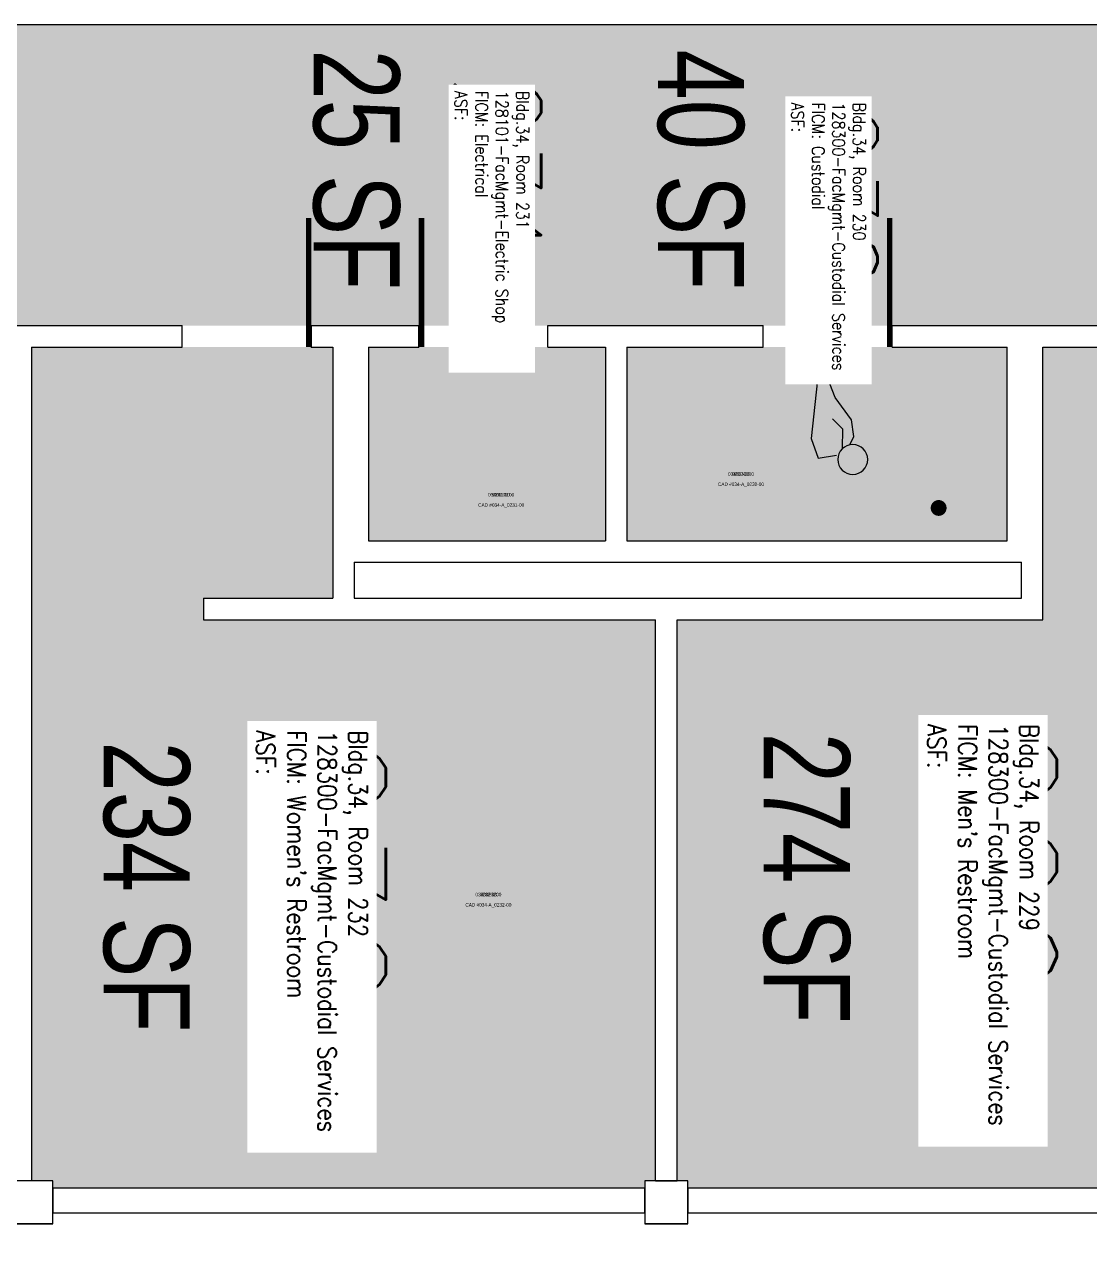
# Model space of a CAD drawing. Header units: inches. Extents: x -334 to 3612, y -24 to 2633.
# Drawn here: x 1332 to 1629, y 1563.9 to 1902 of the extents above; entities that cross this region are included whole.
import ezdxf
from ezdxf.enums import TextEntityAlignment as Align

# ---------------------------------------------------------------- set-up
doc = ezdxf.new("R2010")
doc.units = ezdxf.units.IN
doc.header["$LTSCALE"] = 10
doc.header["$MEASUREMENT"] = 0
doc.layers.get('0').update_dxf_attribs({"linetype": 'CONTINUOUS'})
for name, color, linetype in [('A-DOOR', 2, 'CONTINUOUS'), ('A-IDEN-CNUM', 7, 'CONTINUOUS'), ('A-IDEN-ICON', 4, 'CONTINUOUS'), ('A-IDEN-RNUM', 7, 'CONTINUOUS'), ('A-IDEN-SNUM', 4, 'CONTINUOUS'), ('A-IDEN-VNUM', 4, 'CONTINUOUS'), ('A-WALL', 5, 'CONTINUOUS'), ('AREA-TEXT', 3, 'CONTINUOUS'), ('Rooms-Category-Color', 7, 'CONTINUOUS'), ('Rooms-College-Color', 7, 'CONTINUOUS'), ('Rooms-Department-Color', 7, 'CONTINUOUS'), ('Rooms-Division-Color', 7, 'CONTINUOUS'), ('Rooms-Information', 7, 'CONTINUOUS')]:
    doc.layers.add(name, color=color, linetype=linetype)
doc.styles.add('AREA', font='arial.ttf', dxfattribs={"width": 0.75, "height": 24})
doc.styles.add('ROOMSNUMBER', font='txt', dxfattribs={"height": 0.03})
doc.styles.add('ROOMVNUMBER', font='simplex.shx', dxfattribs={"width": 0.85})

# ---------------------------------------------------------------- blocks, each defined once
blk = doc.blocks.new('CPCUST')
at = {"color": 0, "linetype": 'ByBlock'}
for p, q in [((0.0296781998588358, -0.03407984564873644), (0.03758796190732028, -0.03023640276653876)), ((0.03758796190732028, -0.03023640276653876), (0.05333712680811686, -0.03237435190612691)), ((0.05333712680811686, -0.03237435190612691), (0.07452052004998677, -0.04788691310499892)), ((0.02622214892755892, -0.04084634061456337), (0.0445807061709047, -0.04056143188978271)), ((0.0445807061709047, -0.04056143188978271), (0.05433683077671958, -0.05052010497931518)), ((0.01710768682039543, -0.06389526559284252), (0.02000603612435725, -0.04661972163469329)), ((0.07452052004998677, -0.04788691310499892), (0.1117389269890054, -0.06251715192284006)), ((0.03576614561558245, -0.07045290280554815), (0.01710768682039543, -0.06389526559284252)), ((0.1117389269890054, -0.06251715192284006), (0.03576614561558245, -0.07045290280554815))]:
    blk.add_line(p, q, dxfattribs=at)
at = {"color": 0, "linetype": 'ByBlock', "const_width": 0.0075}
blk.add_lwpolyline([(-0.03324759526418575, 0.04812499999999999, 1), (-0.02675240473581653, 0.05187500000000002, 1)], format="xyb", close=True, dxfattribs=at)
at = {"color": 0, "linetype": 'ByBlock', "const_width": 0.015}
blk.add_lwpolyline([(-0.02999999999997272, 0.05), (0.009999999999990905, -0.01928203230275514)], dxfattribs=at)
at = {"color": 0, "linetype": 'ByBlock'}
blk.add_circle((0.01581866083250816, -0.03126680850405537), 0.01414213562373094, dxfattribs=at)
blk = doc.blocks.new('CPWOMEN')
at = {"color": 0, "linetype": 'ByBlock', "const_width": 0.015}
blk.add_lwpolyline([(-0.03750000000002274, 0, 1), (0.04750000000001364, 0, 1)], format="xyb", close=True, dxfattribs=at)
for points in [[(0.004999999999995453, -0.03999999999999915), (0.004999999999995453, -0.1000000000000014)], [(-0.02499999999997726, -0.07000000000000028), (0.03500000000002501, -0.07000000000000028)]]:
    blk.add_lwpolyline(points, dxfattribs=at)
blk = doc.blocks.new('CPELECT')
at = {"color": 0, "linetype": 'ByBlock'}
blk.add_lwpolyline([(0.06232050807568612, 0.06294228634059933, 0, 0.03, 0), (0.01049038105679756, -0.01683012701892236, 0.03000000000000025, 0.03000000000000025, 0), (-0.01049038105679756, 0.006830127018921953, 0.03, 0, 0), (-0.06232050807568612, -0.07294228634059961, 0.03, 0, 0)], format="xyseb", dxfattribs=at)

msp = doc.modelspace()

# ---------------------------------------------------------------- hatches: boundary and pattern name
at = {"layer": 'Rooms-Category-Color', "true_color": 0xadadad}
h = msp.add_hatch(color=253, dxfattribs=at)
edge = h.paths.add_edge_path()
edge.add_line((2158.000000096858, 1898.000000003725), (2155.000000096858, 1898.000000003725))
edge.add_line((2155.000000096858, 1898.000000003725), (2155.000000085682, 1918.000000007451))
edge.add_line((2155.000000085682, 1918.000000007451), (2155.000000085682, 1954.000000007451))
edge.add_line((2155.000000085682, 1954.000000007451), (2155.000000074506, 2037.999999979511))
edge.add_line((2155.000000074506, 2037.999999979511), (2155.000000074506, 2073.999999982305))
edge.add_line((2155.000000074506, 2073.999999982305), (2155.000000040978, 2139.999999982305))
edge.add_line((2155.000000040978, 2139.999999982305), (2155.000000052154, 2153.999999977648))
edge.add_line((2155.000000052154, 2153.999999977648), (2162.499999929219, 2153.999999980442))
edge.add_line((2162.499999929219, 2153.999999980442), (2162.499999940395, 2219.999999849126))
edge.add_line((2162.499999940395, 2219.999999849126), (2162.499999940395, 2227.999999844469))
edge.add_line((2162.499999940395, 2227.999999844469), (2060.499999929219, 2227.999999855645))
edge.add_line((2060.499999929219, 2227.999999855645), (2024.499999940395, 2227.999999852851))
edge.add_line((2024.499999940395, 2227.999999852851), (1890.999999951571, 2227.999999866821))
edge.add_line((1890.999999951571, 2227.999999866821), (1818.999999940395, 2227.999999872409))
edge.add_line((1818.999999940395, 2227.999999872409), (1422.999999940395, 2227.99999990873))
edge.add_line((1422.999999940395, 2227.99999990873), (1386.999999951571, 2227.99999990873))
edge.add_line((1386.999999951571, 2227.99999990873), (845.4999999403954, 2227.999999953434))
edge.add_line((845.4999999403954, 2227.999999953434), (809.4999999403954, 2227.999999953434))
edge.add_line((809.4999999403954, 2227.999999953434), (449.4999999403954, 2227.999999981374))
edge.add_line((449.4999999403954, 2227.999999981374), (413.4999999515712, 2227.999999984168))
edge.add_line((413.4999999515712, 2227.999999984168), (78.99999994039536, 2228.000000009313))
edge.add_line((78.99999994039536, 2228.000000009313), (78.99999999627471, 2384.000000012107))
edge.add_line((78.99999999627471, 2384.000000012107), (13.99999999254942, 2384.000000012107))
edge.add_line((13.99999999254942, 2384.000000012107), (13.99999999254942, 2380.000000010245))
edge.add_line((13.99999999254942, 2380.000000010245), (6.99999999627471, 2380.000000010245))
edge.add_line((6.99999999627471, 2380.000000010245), (7.000000007450581, 2362.000000013039))
edge.add_line((7.000000007450581, 2362.000000013039), (6.99999999627471, 2140.000000010245))
edge.add_line((6.99999999627471, 2140.000000010245), (13.99999999254942, 2140.000000013039))
edge.add_line((13.99999999254942, 2140.000000013039), (13.99999999254942, 2126.000000012107))
edge.add_line((13.99999999254942, 2126.000000012107), (9.999999985098839, 2126.000000009313))
edge.add_line((9.999999985098839, 2126.000000009313), (9.99999999627471, 2061.75000001397))
edge.add_line((9.99999999627471, 2061.75000001397), (70.99999998137355, 2061.75000001397))
edge.add_line((70.99999998137355, 2061.75000001397), (106.9999999925494, 2061.75000001397))
edge.add_line((106.9999999925494, 2061.75000001397), (1435.999999992549, 2061.750000008382))
edge.add_line((1435.999999992549, 2061.750000008382), (1443.999999996275, 2061.75000001397))
edge.add_line((1443.999999996275, 2061.75000001397), (1443.999999996275, 2140.675444660708))
edge.add_arc((1446.999999986053, 2146.999999982827), 6.999999997229338, 179.9999999661582, 244.6230665566884, ccw=False)
edge.add_arc((1446.999999991418, 2146.999999982402), 7.000000002593652, 115.3769333698369, 179.9999999626817, ccw=False)
edge.add_line((1444.000000007451, 2153.324555313215), (1443.999999996275, 2153.999999902211))
edge.add_line((1443.999999996275, 2153.999999902211), (1446.998893048614, 2153.999999899417))
edge.add_arc((1446.999991156625, 2147.000065904556), 6.99993408099362, 89.99086716204567, 90.00898822103022, ccw=False)
edge.add_line((1447.001106932759, 2153.999999896623), (1608, 2153.999999891035))
edge.add_line((1608, 2153.999999891035), (1644.000000011176, 2153.999999891035))
edge.add_line((1644.000000011176, 2153.999999891035), (1679.999999988824, 2153.999999888241))
edge.add_line((1679.999999988824, 2153.999999888241), (1680, 2153.999999980442))
edge.add_line((1680, 2153.999999980442), (1694.000000003725, 2153.99999998603))
edge.add_line((1694.000000003725, 2153.99999998603), (1693.999999992549, 2153.999999882653))
edge.add_line((1693.999999992549, 2153.999999882653), (1748.749999981374, 2153.999999871477))
edge.add_line((1748.749999970198, 2153.999999868684), (1784.750000014901, 2153.999999871477))
edge.add_line((1784.750000014901, 2153.999999871477), (1803.999999996275, 2153.999999877065))
edge.add_line((1803.999999996275, 2153.999999877065), (1919.999999988824, 2153.999999871477))
edge.add_line((1919.999999988824, 2153.999999871477), (1934.000000003725, 2153.999999863096))
edge.add_line((1934.000000003725, 2153.999999863096), (1934.000000003725, 1912.000000010245))
edge.add_line((1934.000000003725, 1912.000000010245), (1934.000000003725, 1898.000000009313))
edge.add_line((1934.000000003725, 1898.000000009313), (1919.999999988824, 1898.000000006519))
edge.add_line((1919.999999988824, 1898.000000006519), (1919.999999988824, 1902.000000008382))
edge.add_line((1919.999999988824, 1902.000000008382), (1803.499999891967, 1902.000000011176))
edge.add_line((1803.499999891967, 1902.000000011176), (1803.499999903142, 1896.000000008382))
edge.add_line((1803.499999903142, 1896.000000008382), (1795.499999899417, 1896.000000008382))
edge.add_line((1795.499999899417, 1896.000000008382), (1795.499999888241, 1902.000000005588))
edge.add_line((1795.499999888241, 1902.000000005588), (1183.999999992549, 1902.000000011176))
edge.add_line((1183.999999992549, 1902.000000011176), (1184.000000003725, 1871.999999988824))
edge.add_line((1184.000000003725, 1871.999999988824), (1171.999999992549, 1871.999999997206))
edge.add_line((1171.999999992549, 1871.999999997206), (1096.999999992549, 1871.999999997206))
edge.add_line((1096.999999992549, 1871.999999997206), (1096.999999992549, 1817.999999994412))
edge.add_line((1096.999999992549, 1817.999999994412), (1097.000000003725, 1578.000000008382))
edge.add_line((1097.000000003725, 1578.000000008382), (1097.000000003725, 1506.000000011176))
edge.add_line((1097.000000003725, 1506.000000011176), (1096.999999992549, 1473.250000001863))
edge.add_line((1096.999999992549, 1473.250000001863), (1097.000000003725, 1338.000000008382))
edge.add_line((1097.000000003725, 1338.000000008382), (1098.999999996275, 1338.000000008382))
edge.add_line((1098.999999996275, 1338.000000008382), (1098.999999996275, 1320.000000019558))
edge.add_line((1098.999999996275, 1320.000000019558), (1171.999999970198, 1320.000000016764))
edge.add_line((1171.999999970198, 1320.000000016764), (1171.999999970198, 1392.249999990687))
edge.add_line((1171.999999970198, 1392.249999990687), (1172.000000003725, 1817.999999988824))
edge.add_line((1172.000000003725, 1817.999999988824), (1183.999999992549, 1817.999999991618))
edge.add_line((1183.999999992549, 1817.999999991618), (1188, 1817.999999994412))
edge.add_line((1188, 1817.999999994412), (1224.000000011176, 1817.999999994412))
edge.add_line((1224.000000011176, 1817.999999994412), (1375.999999981374, 1818.000000005588))
edge.add_line((1375.999999981374, 1818.000000005588), (1411.999999981374, 1818.000000011176))
edge.add_line((1411.999999981374, 1818.000000011176), (1441.999999981374, 1818.000000011176))
edge.add_line((1441.999999981374, 1818.000000011176), (1477.999999981374, 1818.000000011176))
edge.add_line((1477.999999981374, 1818.000000011176), (1515.999999996275, 1818.000000019558))
edge.add_line((1515.999999996275, 1818.000000019558), (1537.999999981374, 1818.000000025146))
edge.add_line((1537.999999981374, 1818.000000025146), (1573.999999992549, 1818.00000002794))
edge.add_line((1573.999999992549, 1818.00000002794), (1672.249999880791, 1818.000000039116))
edge.add_line((1672.249999880791, 1818.000000039116), (1708.249999880791, 1818.000000039116))
edge.add_line((1708.249999880791, 1818.000000039116), (1716.999999895692, 1818.00000004191))
edge.add_line((1716.999999895692, 1818.00000004191), (1726.999999903142, 1818.000000005588))
edge.add_line((1726.999999903142, 1818.000000005588), (1726.999999903142, 1814.250000005588))
edge.add_line((1726.999999903142, 1814.250000005588), (1930.999999891967, 1814.250000002794))
edge.add_line((1930.999999891967, 1814.250000002794), (1930.999999903142, 1806.250000007451))
edge.add_line((1930.999999903142, 1806.250000007451), (1930.999999903142, 1734.250000010245))
edge.add_line((1930.999999903142, 1734.250000010245), (1930.999999903142, 1720.250000009313))
edge.add_line((1930.999999903142, 1720.250000009313), (1900.999999914318, 1720.250000014901))
edge.add_line((1900.999999914318, 1720.250000014901), (1900.999999903142, 1577.499999996275))
edge.add_line((1900.999999903142, 1577.499999996275), (1949.999999921769, 1577.500000004657))
edge.add_line((1949.999999921769, 1577.500000004657), (1949.999999921769, 1563.499999998137))
edge.add_line((1949.999999921769, 1563.499999998137), (2068.999999925494, 1563.500000003725))
edge.add_line((2068.999999925494, 1563.500000003725), (2068.999999925494, 1577.500000004657))
edge.add_line((2068.999999925494, 1577.500000004657), (2093.999999932945, 1577.499999999069))
edge.add_line((2093.999999932945, 1577.499999999069), (2093.999999932945, 1572.500000006519))
edge.add_line((2093.999999932945, 1572.500000006519), (2147.999999921769, 1572.500000006519))
edge.add_line((2147.999999921769, 1572.500000006519), (2147.999999921769, 1578.374999932945))
edge.add_line((2147.999999921769, 1578.374999932945), (2159.999999932945, 1578.374999930151))
edge.add_line((2159.999999932945, 1578.374999930151), (2159.999999932945, 1584.374999927357))
edge.add_line((2159.999999932945, 1584.374999927357), (2159.999999921769, 1620.374999932945))
edge.add_line((2159.999999921769, 1620.374999932945), (2159.999999899417, 1788.000000053085))
edge.add_line((2159.999999899417, 1788.000000053085), (2158.000000096858, 1788.000000055879))
edge.add_line((2158.000000096858, 1788.000000055879), (2158.000000096858, 1824.000000053085))
edge.add_line((2158.000000096858, 1824.000000053085), (2158.000000096858, 1870.000000060536))
edge.add_line((2158.000000096858, 1870.000000060536), (2158.000000096858, 1898.000000003725))
for points in [[(1507.999999959022, 1736.000000017695), (1381.999999970198, 1736.000000003725), (1381.999999970198, 1742.000000009313), (1417.999999981374, 1742.000000009313), (1417.999999981374, 1812.000000011176), (1411.999999981374, 1812), (1375.999999981374, 1812.000000005588), (1333.999999981374, 1812.000000005588), (1333.999999981374, 1782.000000008382), (1333.999999981374, 1746.000000002794), (1333.999999981374, 1579.499999994412), (1339.999999992549, 1579.499999988824), (1339.999999981374, 1577.499999993481), (1504.999999981374, 1577.499999996275), (1504.999999981374, 1579.499999988824), (1507.999999970198, 1579.499999997206)], [(1493.999999977648, 1812.000000016764), (1477.999999981374, 1812.000000011176), (1441.999999981374, 1812.000000016764), (1427.999999977648, 1812.000000011176), (1427.999999988824, 1758.000000011176), (1493.999999977648, 1758.000000025146)], [(1605.999999996275, 1812.00000002794), (1573.999999981374, 1812.000000030734), (1537.999999981374, 1812.000000022352), (1499.999999988824, 1812.000000022352), (1499.999999977648, 1758.000000019558), (1605.999999996275, 1758.00000002794)], [(1716.999999906868, 1736.000000037253), (1652.999999899417, 1736.000000031665), (1652.999999899417, 1742.000000031665), (1716.999999906868, 1742.000000037253), (1716.999999895692, 1812.00000004191), (1708.249999891967, 1812.000000044703), (1672.249999880791, 1812.00000004191), (1616.000000003725, 1812.00000002794), (1615.999999992549, 1736.000000031665), (1513.999999970198, 1736.000000017695), (1513.999999981374, 1579.499999988824), (1516.999999981374, 1579.499999991618), (1516.999999992549, 1577.499999993481), (1716.999999929219, 1577.499999996275)]]:
    msp.add_hatch(color=253, dxfattribs=at).paths.add_polyline_path(points)
at = {"layer": 'Rooms-College-Color', "true_color": 0xadadad}
h = msp.add_hatch(color=253, dxfattribs=at)
edge = h.paths.add_edge_path()
edge.add_line((2158.000000096858, 1898.000000003725), (2155.000000096858, 1898.000000003725))
edge.add_line((2155.000000096858, 1898.000000003725), (2155.000000085682, 1918.000000007451))
edge.add_line((2155.000000085682, 1918.000000007451), (2155.000000085682, 1954.000000007451))
edge.add_line((2155.000000085682, 1954.000000007451), (2155.000000074506, 2037.999999979511))
edge.add_line((2155.000000074506, 2037.999999979511), (2155.000000074506, 2073.999999982305))
edge.add_line((2155.000000074506, 2073.999999982305), (2155.000000040978, 2139.999999982305))
edge.add_line((2155.000000040978, 2139.999999982305), (2155.000000052154, 2153.999999977648))
edge.add_line((2155.000000052154, 2153.999999977648), (2162.499999929219, 2153.999999980442))
edge.add_line((2162.499999929219, 2153.999999980442), (2162.499999940395, 2219.999999849126))
edge.add_line((2162.499999940395, 2219.999999849126), (2162.499999940395, 2227.999999844469))
edge.add_line((2162.499999940395, 2227.999999844469), (2060.499999929219, 2227.999999855645))
edge.add_line((2060.499999929219, 2227.999999855645), (2024.499999940395, 2227.999999852851))
edge.add_line((2024.499999940395, 2227.999999852851), (1890.999999951571, 2227.999999866821))
edge.add_line((1890.999999951571, 2227.999999866821), (1818.999999940395, 2227.999999872409))
edge.add_line((1818.999999940395, 2227.999999872409), (1422.999999940395, 2227.99999990873))
edge.add_line((1422.999999940395, 2227.99999990873), (1386.999999951571, 2227.99999990873))
edge.add_line((1386.999999951571, 2227.99999990873), (845.4999999403954, 2227.999999953434))
edge.add_line((845.4999999403954, 2227.999999953434), (809.4999999403954, 2227.999999953434))
edge.add_line((809.4999999403954, 2227.999999953434), (449.4999999403954, 2227.999999981374))
edge.add_line((449.4999999403954, 2227.999999981374), (413.4999999515712, 2227.999999984168))
edge.add_line((413.4999999515712, 2227.999999984168), (78.99999994039536, 2228.000000009313))
edge.add_line((78.99999994039536, 2228.000000009313), (78.99999999627471, 2384.000000012107))
edge.add_line((78.99999999627471, 2384.000000012107), (13.99999999254942, 2384.000000012107))
edge.add_line((13.99999999254942, 2384.000000012107), (13.99999999254942, 2380.000000010245))
edge.add_line((13.99999999254942, 2380.000000010245), (6.99999999627471, 2380.000000010245))
edge.add_line((6.99999999627471, 2380.000000010245), (7.000000007450581, 2362.000000013039))
edge.add_line((7.000000007450581, 2362.000000013039), (6.99999999627471, 2140.000000010245))
edge.add_line((6.99999999627471, 2140.000000010245), (13.99999999254942, 2140.000000013039))
edge.add_line((13.99999999254942, 2140.000000013039), (13.99999999254942, 2126.000000012107))
edge.add_line((13.99999999254942, 2126.000000012107), (9.999999985098839, 2126.000000009313))
edge.add_line((9.999999985098839, 2126.000000009313), (9.99999999627471, 2061.75000001397))
edge.add_line((9.99999999627471, 2061.75000001397), (70.99999998137355, 2061.75000001397))
edge.add_line((70.99999998137355, 2061.75000001397), (106.9999999925494, 2061.75000001397))
edge.add_line((106.9999999925494, 2061.75000001397), (1435.999999992549, 2061.750000008382))
edge.add_line((1435.999999992549, 2061.750000008382), (1443.999999996275, 2061.75000001397))
edge.add_line((1443.999999996275, 2061.75000001397), (1443.999999996275, 2140.675444660708))
edge.add_arc((1446.999999986053, 2146.999999982827), 6.999999997229338, 179.9999999661582, 244.6230665566884, ccw=False)
edge.add_arc((1446.999999991418, 2146.999999982402), 7.000000002593652, 115.3769333698369, 179.9999999626817, ccw=False)
edge.add_line((1444.000000007451, 2153.324555313215), (1443.999999996275, 2153.999999902211))
edge.add_line((1443.999999996275, 2153.999999902211), (1446.998893048614, 2153.999999899417))
edge.add_arc((1446.999991156625, 2147.000065904556), 6.99993408099362, 89.99086716204567, 90.00898822103022, ccw=False)
edge.add_line((1447.001106932759, 2153.999999896623), (1608, 2153.999999891035))
edge.add_line((1608, 2153.999999891035), (1644.000000011176, 2153.999999891035))
edge.add_line((1644.000000011176, 2153.999999891035), (1679.999999988824, 2153.999999888241))
edge.add_line((1679.999999988824, 2153.999999888241), (1680, 2153.999999980442))
edge.add_line((1680, 2153.999999980442), (1694.000000003725, 2153.99999998603))
edge.add_line((1694.000000003725, 2153.99999998603), (1693.999999992549, 2153.999999882653))
edge.add_line((1693.999999992549, 2153.999999882653), (1748.749999981374, 2153.999999871477))
edge.add_line((1748.749999970198, 2153.999999868684), (1784.750000014901, 2153.999999871477))
edge.add_line((1784.750000014901, 2153.999999871477), (1803.999999996275, 2153.999999877065))
edge.add_line((1803.999999996275, 2153.999999877065), (1919.999999988824, 2153.999999871477))
edge.add_line((1919.999999988824, 2153.999999871477), (1934.000000003725, 2153.999999863096))
edge.add_line((1934.000000003725, 2153.999999863096), (1934.000000003725, 1912.000000010245))
edge.add_line((1934.000000003725, 1912.000000010245), (1934.000000003725, 1898.000000009313))
edge.add_line((1934.000000003725, 1898.000000009313), (1919.999999988824, 1898.000000006519))
edge.add_line((1919.999999988824, 1898.000000006519), (1919.999999988824, 1902.000000008382))
edge.add_line((1919.999999988824, 1902.000000008382), (1803.499999891967, 1902.000000011176))
edge.add_line((1803.499999891967, 1902.000000011176), (1803.499999903142, 1896.000000008382))
edge.add_line((1803.499999903142, 1896.000000008382), (1795.499999899417, 1896.000000008382))
edge.add_line((1795.499999899417, 1896.000000008382), (1795.499999888241, 1902.000000005588))
edge.add_line((1795.499999888241, 1902.000000005588), (1183.999999992549, 1902.000000011176))
edge.add_line((1183.999999992549, 1902.000000011176), (1184.000000003725, 1871.999999988824))
edge.add_line((1184.000000003725, 1871.999999988824), (1171.999999992549, 1871.999999997206))
edge.add_line((1171.999999992549, 1871.999999997206), (1096.999999992549, 1871.999999997206))
edge.add_line((1096.999999992549, 1871.999999997206), (1096.999999992549, 1817.999999994412))
edge.add_line((1096.999999992549, 1817.999999994412), (1097.000000003725, 1578.000000008382))
edge.add_line((1097.000000003725, 1578.000000008382), (1097.000000003725, 1506.000000011176))
edge.add_line((1097.000000003725, 1506.000000011176), (1096.999999992549, 1473.250000001863))
edge.add_line((1096.999999992549, 1473.250000001863), (1097.000000003725, 1338.000000008382))
edge.add_line((1097.000000003725, 1338.000000008382), (1098.999999996275, 1338.000000008382))
edge.add_line((1098.999999996275, 1338.000000008382), (1098.999999996275, 1320.000000019558))
edge.add_line((1098.999999996275, 1320.000000019558), (1171.999999970198, 1320.000000016764))
edge.add_line((1171.999999970198, 1320.000000016764), (1171.999999970198, 1392.249999990687))
edge.add_line((1171.999999970198, 1392.249999990687), (1172.000000003725, 1817.999999988824))
edge.add_line((1172.000000003725, 1817.999999988824), (1183.999999992549, 1817.999999991618))
edge.add_line((1183.999999992549, 1817.999999991618), (1188, 1817.999999994412))
edge.add_line((1188, 1817.999999994412), (1224.000000011176, 1817.999999994412))
edge.add_line((1224.000000011176, 1817.999999994412), (1375.999999981374, 1818.000000005588))
edge.add_line((1375.999999981374, 1818.000000005588), (1411.999999981374, 1818.000000011176))
edge.add_line((1411.999999981374, 1818.000000011176), (1441.999999981374, 1818.000000011176))
edge.add_line((1441.999999981374, 1818.000000011176), (1477.999999981374, 1818.000000011176))
edge.add_line((1477.999999981374, 1818.000000011176), (1515.999999996275, 1818.000000019558))
edge.add_line((1515.999999996275, 1818.000000019558), (1537.999999981374, 1818.000000025146))
edge.add_line((1537.999999981374, 1818.000000025146), (1573.999999992549, 1818.00000002794))
edge.add_line((1573.999999992549, 1818.00000002794), (1672.249999880791, 1818.000000039116))
edge.add_line((1672.249999880791, 1818.000000039116), (1708.249999880791, 1818.000000039116))
edge.add_line((1708.249999880791, 1818.000000039116), (1716.999999895692, 1818.00000004191))
edge.add_line((1716.999999895692, 1818.00000004191), (1726.999999903142, 1818.000000005588))
edge.add_line((1726.999999903142, 1818.000000005588), (1726.999999903142, 1814.250000005588))
edge.add_line((1726.999999903142, 1814.250000005588), (1930.999999891967, 1814.250000002794))
edge.add_line((1930.999999891967, 1814.250000002794), (1930.999999903142, 1806.250000007451))
edge.add_line((1930.999999903142, 1806.250000007451), (1930.999999903142, 1734.250000010245))
edge.add_line((1930.999999903142, 1734.250000010245), (1930.999999903142, 1720.250000009313))
edge.add_line((1930.999999903142, 1720.250000009313), (1900.999999914318, 1720.250000014901))
edge.add_line((1900.999999914318, 1720.250000014901), (1900.999999903142, 1577.499999996275))
edge.add_line((1900.999999903142, 1577.499999996275), (1949.999999921769, 1577.500000004657))
edge.add_line((1949.999999921769, 1577.500000004657), (1949.999999921769, 1563.499999998137))
edge.add_line((1949.999999921769, 1563.499999998137), (2068.999999925494, 1563.500000003725))
edge.add_line((2068.999999925494, 1563.500000003725), (2068.999999925494, 1577.500000004657))
edge.add_line((2068.999999925494, 1577.500000004657), (2093.999999932945, 1577.499999999069))
edge.add_line((2093.999999932945, 1577.499999999069), (2093.999999932945, 1572.500000006519))
edge.add_line((2093.999999932945, 1572.500000006519), (2147.999999921769, 1572.500000006519))
edge.add_line((2147.999999921769, 1572.500000006519), (2147.999999921769, 1578.374999932945))
edge.add_line((2147.999999921769, 1578.374999932945), (2159.999999932945, 1578.374999930151))
edge.add_line((2159.999999932945, 1578.374999930151), (2159.999999932945, 1584.374999927357))
edge.add_line((2159.999999932945, 1584.374999927357), (2159.999999921769, 1620.374999932945))
edge.add_line((2159.999999921769, 1620.374999932945), (2159.999999899417, 1788.000000053085))
edge.add_line((2159.999999899417, 1788.000000053085), (2158.000000096858, 1788.000000055879))
edge.add_line((2158.000000096858, 1788.000000055879), (2158.000000096858, 1824.000000053085))
edge.add_line((2158.000000096858, 1824.000000053085), (2158.000000096858, 1870.000000060536))
edge.add_line((2158.000000096858, 1870.000000060536), (2158.000000096858, 1898.000000003725))
for points in [[(1507.999999959022, 1736.000000017695), (1381.999999970198, 1736.000000003725), (1381.999999970198, 1742.000000009313), (1417.999999981374, 1742.000000009313), (1417.999999981374, 1812.000000011176), (1411.999999981374, 1812), (1375.999999981374, 1812.000000005588), (1333.999999981374, 1812.000000005588), (1333.999999981374, 1782.000000008382), (1333.999999981374, 1746.000000002794), (1333.999999981374, 1579.499999994412), (1339.999999992549, 1579.499999988824), (1339.999999981374, 1577.499999993481), (1504.999999981374, 1577.499999996275), (1504.999999981374, 1579.499999988824), (1507.999999970198, 1579.499999997206)], [(1493.999999977648, 1812.000000016764), (1477.999999981374, 1812.000000011176), (1441.999999981374, 1812.000000016764), (1427.999999977648, 1812.000000011176), (1427.999999988824, 1758.000000011176), (1493.999999977648, 1758.000000025146)], [(1605.999999996275, 1812.00000002794), (1573.999999981374, 1812.000000030734), (1537.999999981374, 1812.000000022352), (1499.999999988824, 1812.000000022352), (1499.999999977648, 1758.000000019558), (1605.999999996275, 1758.00000002794)], [(1716.999999906868, 1736.000000037253), (1652.999999899417, 1736.000000031665), (1652.999999899417, 1742.000000031665), (1716.999999906868, 1742.000000037253), (1716.999999895692, 1812.00000004191), (1708.249999891967, 1812.000000044703), (1672.249999880791, 1812.00000004191), (1616.000000003725, 1812.00000002794), (1615.999999992549, 1736.000000031665), (1513.999999970198, 1736.000000017695), (1513.999999981374, 1579.499999988824), (1516.999999981374, 1579.499999991618), (1516.999999992549, 1577.499999993481), (1716.999999929219, 1577.499999996275)]]:
    msp.add_hatch(color=253, dxfattribs=at).paths.add_polyline_path(points)
at = {"layer": 'Rooms-Department-Color', "true_color": 0xacacac}
h = msp.add_hatch(color=253, dxfattribs=at)
edge = h.paths.add_edge_path()
edge.add_line((2158.000000096858, 1898.000000003725), (2155.000000096858, 1898.000000003725))
edge.add_line((2155.000000096858, 1898.000000003725), (2155.000000085682, 1918.000000007451))
edge.add_line((2155.000000085682, 1918.000000007451), (2155.000000085682, 1954.000000007451))
edge.add_line((2155.000000085682, 1954.000000007451), (2155.000000074506, 2037.999999979511))
edge.add_line((2155.000000074506, 2037.999999979511), (2155.000000074506, 2073.999999982305))
edge.add_line((2155.000000074506, 2073.999999982305), (2155.000000040978, 2139.999999982305))
edge.add_line((2155.000000040978, 2139.999999982305), (2155.000000052154, 2153.999999977648))
edge.add_line((2155.000000052154, 2153.999999977648), (2162.499999929219, 2153.999999980442))
edge.add_line((2162.499999929219, 2153.999999980442), (2162.499999940395, 2219.999999849126))
edge.add_line((2162.499999940395, 2219.999999849126), (2162.499999940395, 2227.999999844469))
edge.add_line((2162.499999940395, 2227.999999844469), (2060.499999929219, 2227.999999855645))
edge.add_line((2060.499999929219, 2227.999999855645), (2024.499999940395, 2227.999999852851))
edge.add_line((2024.499999940395, 2227.999999852851), (1890.999999951571, 2227.999999866821))
edge.add_line((1890.999999951571, 2227.999999866821), (1818.999999940395, 2227.999999872409))
edge.add_line((1818.999999940395, 2227.999999872409), (1422.999999940395, 2227.99999990873))
edge.add_line((1422.999999940395, 2227.99999990873), (1386.999999951571, 2227.99999990873))
edge.add_line((1386.999999951571, 2227.99999990873), (845.4999999403954, 2227.999999953434))
edge.add_line((845.4999999403954, 2227.999999953434), (809.4999999403954, 2227.999999953434))
edge.add_line((809.4999999403954, 2227.999999953434), (449.4999999403954, 2227.999999981374))
edge.add_line((449.4999999403954, 2227.999999981374), (413.4999999515712, 2227.999999984168))
edge.add_line((413.4999999515712, 2227.999999984168), (78.99999994039536, 2228.000000009313))
edge.add_line((78.99999994039536, 2228.000000009313), (78.99999999627471, 2384.000000012107))
edge.add_line((78.99999999627471, 2384.000000012107), (13.99999999254942, 2384.000000012107))
edge.add_line((13.99999999254942, 2384.000000012107), (13.99999999254942, 2380.000000010245))
edge.add_line((13.99999999254942, 2380.000000010245), (6.99999999627471, 2380.000000010245))
edge.add_line((6.99999999627471, 2380.000000010245), (7.000000007450581, 2362.000000013039))
edge.add_line((7.000000007450581, 2362.000000013039), (6.99999999627471, 2140.000000010245))
edge.add_line((6.99999999627471, 2140.000000010245), (13.99999999254942, 2140.000000013039))
edge.add_line((13.99999999254942, 2140.000000013039), (13.99999999254942, 2126.000000012107))
edge.add_line((13.99999999254942, 2126.000000012107), (9.999999985098839, 2126.000000009313))
edge.add_line((9.999999985098839, 2126.000000009313), (9.99999999627471, 2061.75000001397))
edge.add_line((9.99999999627471, 2061.75000001397), (70.99999998137355, 2061.75000001397))
edge.add_line((70.99999998137355, 2061.75000001397), (106.9999999925494, 2061.75000001397))
edge.add_line((106.9999999925494, 2061.75000001397), (1435.999999992549, 2061.750000008382))
edge.add_line((1435.999999992549, 2061.750000008382), (1443.999999996275, 2061.75000001397))
edge.add_line((1443.999999996275, 2061.75000001397), (1443.999999996275, 2140.675444660708))
edge.add_arc((1446.999999986053, 2146.999999982827), 6.999999997229338, 179.9999999661582, 244.6230665566884, ccw=False)
edge.add_arc((1446.999999991418, 2146.999999982402), 7.000000002593652, 115.3769333698369, 179.9999999626817, ccw=False)
edge.add_line((1444.000000007451, 2153.324555313215), (1443.999999996275, 2153.999999902211))
edge.add_line((1443.999999996275, 2153.999999902211), (1446.998893048614, 2153.999999899417))
edge.add_arc((1446.999991156625, 2147.000065904556), 6.99993408099362, 89.99086716204567, 90.00898822103022, ccw=False)
edge.add_line((1447.001106932759, 2153.999999896623), (1608, 2153.999999891035))
edge.add_line((1608, 2153.999999891035), (1644.000000011176, 2153.999999891035))
edge.add_line((1644.000000011176, 2153.999999891035), (1679.999999988824, 2153.999999888241))
edge.add_line((1679.999999988824, 2153.999999888241), (1680, 2153.999999980442))
edge.add_line((1680, 2153.999999980442), (1694.000000003725, 2153.99999998603))
edge.add_line((1694.000000003725, 2153.99999998603), (1693.999999992549, 2153.999999882653))
edge.add_line((1693.999999992549, 2153.999999882653), (1748.749999981374, 2153.999999871477))
edge.add_line((1748.749999970198, 2153.999999868684), (1784.750000014901, 2153.999999871477))
edge.add_line((1784.750000014901, 2153.999999871477), (1803.999999996275, 2153.999999877065))
edge.add_line((1803.999999996275, 2153.999999877065), (1919.999999988824, 2153.999999871477))
edge.add_line((1919.999999988824, 2153.999999871477), (1934.000000003725, 2153.999999863096))
edge.add_line((1934.000000003725, 2153.999999863096), (1934.000000003725, 1912.000000010245))
edge.add_line((1934.000000003725, 1912.000000010245), (1934.000000003725, 1898.000000009313))
edge.add_line((1934.000000003725, 1898.000000009313), (1919.999999988824, 1898.000000006519))
edge.add_line((1919.999999988824, 1898.000000006519), (1919.999999988824, 1902.000000008382))
edge.add_line((1919.999999988824, 1902.000000008382), (1803.499999891967, 1902.000000011176))
edge.add_line((1803.499999891967, 1902.000000011176), (1803.499999903142, 1896.000000008382))
edge.add_line((1803.499999903142, 1896.000000008382), (1795.499999899417, 1896.000000008382))
edge.add_line((1795.499999899417, 1896.000000008382), (1795.499999888241, 1902.000000005588))
edge.add_line((1795.499999888241, 1902.000000005588), (1183.999999992549, 1902.000000011176))
edge.add_line((1183.999999992549, 1902.000000011176), (1184.000000003725, 1871.999999988824))
edge.add_line((1184.000000003725, 1871.999999988824), (1171.999999992549, 1871.999999997206))
edge.add_line((1171.999999992549, 1871.999999997206), (1096.999999992549, 1871.999999997206))
edge.add_line((1096.999999992549, 1871.999999997206), (1096.999999992549, 1817.999999994412))
edge.add_line((1096.999999992549, 1817.999999994412), (1097.000000003725, 1578.000000008382))
edge.add_line((1097.000000003725, 1578.000000008382), (1097.000000003725, 1506.000000011176))
edge.add_line((1097.000000003725, 1506.000000011176), (1096.999999992549, 1473.250000001863))
edge.add_line((1096.999999992549, 1473.250000001863), (1097.000000003725, 1338.000000008382))
edge.add_line((1097.000000003725, 1338.000000008382), (1098.999999996275, 1338.000000008382))
edge.add_line((1098.999999996275, 1338.000000008382), (1098.999999996275, 1320.000000019558))
edge.add_line((1098.999999996275, 1320.000000019558), (1171.999999970198, 1320.000000016764))
edge.add_line((1171.999999970198, 1320.000000016764), (1171.999999970198, 1392.249999990687))
edge.add_line((1171.999999970198, 1392.249999990687), (1172.000000003725, 1817.999999988824))
edge.add_line((1172.000000003725, 1817.999999988824), (1183.999999992549, 1817.999999991618))
edge.add_line((1183.999999992549, 1817.999999991618), (1188, 1817.999999994412))
edge.add_line((1188, 1817.999999994412), (1224.000000011176, 1817.999999994412))
edge.add_line((1224.000000011176, 1817.999999994412), (1375.999999981374, 1818.000000005588))
edge.add_line((1375.999999981374, 1818.000000005588), (1411.999999981374, 1818.000000011176))
edge.add_line((1411.999999981374, 1818.000000011176), (1441.999999981374, 1818.000000011176))
edge.add_line((1441.999999981374, 1818.000000011176), (1477.999999981374, 1818.000000011176))
edge.add_line((1477.999999981374, 1818.000000011176), (1515.999999996275, 1818.000000019558))
edge.add_line((1515.999999996275, 1818.000000019558), (1537.999999981374, 1818.000000025146))
edge.add_line((1537.999999981374, 1818.000000025146), (1573.999999992549, 1818.00000002794))
edge.add_line((1573.999999992549, 1818.00000002794), (1672.249999880791, 1818.000000039116))
edge.add_line((1672.249999880791, 1818.000000039116), (1708.249999880791, 1818.000000039116))
edge.add_line((1708.249999880791, 1818.000000039116), (1716.999999895692, 1818.00000004191))
edge.add_line((1716.999999895692, 1818.00000004191), (1726.999999903142, 1818.000000005588))
edge.add_line((1726.999999903142, 1818.000000005588), (1726.999999903142, 1814.250000005588))
edge.add_line((1726.999999903142, 1814.250000005588), (1930.999999891967, 1814.250000002794))
edge.add_line((1930.999999891967, 1814.250000002794), (1930.999999903142, 1806.250000007451))
edge.add_line((1930.999999903142, 1806.250000007451), (1930.999999903142, 1734.250000010245))
edge.add_line((1930.999999903142, 1734.250000010245), (1930.999999903142, 1720.250000009313))
edge.add_line((1930.999999903142, 1720.250000009313), (1900.999999914318, 1720.250000014901))
edge.add_line((1900.999999914318, 1720.250000014901), (1900.999999903142, 1577.499999996275))
edge.add_line((1900.999999903142, 1577.499999996275), (1949.999999921769, 1577.500000004657))
edge.add_line((1949.999999921769, 1577.500000004657), (1949.999999921769, 1563.499999998137))
edge.add_line((1949.999999921769, 1563.499999998137), (2068.999999925494, 1563.500000003725))
edge.add_line((2068.999999925494, 1563.500000003725), (2068.999999925494, 1577.500000004657))
edge.add_line((2068.999999925494, 1577.500000004657), (2093.999999932945, 1577.499999999069))
edge.add_line((2093.999999932945, 1577.499999999069), (2093.999999932945, 1572.500000006519))
edge.add_line((2093.999999932945, 1572.500000006519), (2147.999999921769, 1572.500000006519))
edge.add_line((2147.999999921769, 1572.500000006519), (2147.999999921769, 1578.374999932945))
edge.add_line((2147.999999921769, 1578.374999932945), (2159.999999932945, 1578.374999930151))
edge.add_line((2159.999999932945, 1578.374999930151), (2159.999999932945, 1584.374999927357))
edge.add_line((2159.999999932945, 1584.374999927357), (2159.999999921769, 1620.374999932945))
edge.add_line((2159.999999921769, 1620.374999932945), (2159.999999899417, 1788.000000053085))
edge.add_line((2159.999999899417, 1788.000000053085), (2158.000000096858, 1788.000000055879))
edge.add_line((2158.000000096858, 1788.000000055879), (2158.000000096858, 1824.000000053085))
edge.add_line((2158.000000096858, 1824.000000053085), (2158.000000096858, 1870.000000060536))
edge.add_line((2158.000000096858, 1870.000000060536), (2158.000000096858, 1898.000000003725))
for points in [[(1507.999999959022, 1736.000000017695), (1381.999999970198, 1736.000000003725), (1381.999999970198, 1742.000000009313), (1417.999999981374, 1742.000000009313), (1417.999999981374, 1812.000000011176), (1411.999999981374, 1812), (1375.999999981374, 1812.000000005588), (1333.999999981374, 1812.000000005588), (1333.999999981374, 1782.000000008382), (1333.999999981374, 1746.000000002794), (1333.999999981374, 1579.499999994412), (1339.999999992549, 1579.499999988824), (1339.999999981374, 1577.499999993481), (1504.999999981374, 1577.499999996275), (1504.999999981374, 1579.499999988824), (1507.999999970198, 1579.499999997206)], [(1493.999999977648, 1812.000000016764), (1477.999999981374, 1812.000000011176), (1441.999999981374, 1812.000000016764), (1427.999999977648, 1812.000000011176), (1427.999999988824, 1758.000000011176), (1493.999999977648, 1758.000000025146)], [(1605.999999996275, 1812.00000002794), (1573.999999981374, 1812.000000030734), (1537.999999981374, 1812.000000022352), (1499.999999988824, 1812.000000022352), (1499.999999977648, 1758.000000019558), (1605.999999996275, 1758.00000002794)], [(1716.999999906868, 1736.000000037253), (1652.999999899417, 1736.000000031665), (1652.999999899417, 1742.000000031665), (1716.999999906868, 1742.000000037253), (1716.999999895692, 1812.00000004191), (1708.249999891967, 1812.000000044703), (1672.249999880791, 1812.00000004191), (1616.000000003725, 1812.00000002794), (1615.999999992549, 1736.000000031665), (1513.999999970198, 1736.000000017695), (1513.999999981374, 1579.499999988824), (1516.999999981374, 1579.499999991618), (1516.999999992549, 1577.499999993481), (1716.999999929219, 1577.499999996275)]]:
    msp.add_hatch(color=253, dxfattribs=at).paths.add_polyline_path(points)
at = {"layer": 'Rooms-Division-Color', "true_color": 0xadadad}
h = msp.add_hatch(color=253, dxfattribs=at)
edge = h.paths.add_edge_path()
edge.add_line((2158.000000096858, 1898.000000003725), (2155.000000096858, 1898.000000003725))
edge.add_line((2155.000000096858, 1898.000000003725), (2155.000000085682, 1918.000000007451))
edge.add_line((2155.000000085682, 1918.000000007451), (2155.000000085682, 1954.000000007451))
edge.add_line((2155.000000085682, 1954.000000007451), (2155.000000074506, 2037.999999979511))
edge.add_line((2155.000000074506, 2037.999999979511), (2155.000000074506, 2073.999999982305))
edge.add_line((2155.000000074506, 2073.999999982305), (2155.000000040978, 2139.999999982305))
edge.add_line((2155.000000040978, 2139.999999982305), (2155.000000052154, 2153.999999977648))
edge.add_line((2155.000000052154, 2153.999999977648), (2162.499999929219, 2153.999999980442))
edge.add_line((2162.499999929219, 2153.999999980442), (2162.499999940395, 2219.999999849126))
edge.add_line((2162.499999940395, 2219.999999849126), (2162.499999940395, 2227.999999844469))
edge.add_line((2162.499999940395, 2227.999999844469), (2060.499999929219, 2227.999999855645))
edge.add_line((2060.499999929219, 2227.999999855645), (2024.499999940395, 2227.999999852851))
edge.add_line((2024.499999940395, 2227.999999852851), (1890.999999951571, 2227.999999866821))
edge.add_line((1890.999999951571, 2227.999999866821), (1818.999999940395, 2227.999999872409))
edge.add_line((1818.999999940395, 2227.999999872409), (1422.999999940395, 2227.99999990873))
edge.add_line((1422.999999940395, 2227.99999990873), (1386.999999951571, 2227.99999990873))
edge.add_line((1386.999999951571, 2227.99999990873), (845.4999999403954, 2227.999999953434))
edge.add_line((845.4999999403954, 2227.999999953434), (809.4999999403954, 2227.999999953434))
edge.add_line((809.4999999403954, 2227.999999953434), (449.4999999403954, 2227.999999981374))
edge.add_line((449.4999999403954, 2227.999999981374), (413.4999999515712, 2227.999999984168))
edge.add_line((413.4999999515712, 2227.999999984168), (78.99999994039536, 2228.000000009313))
edge.add_line((78.99999994039536, 2228.000000009313), (78.99999999627471, 2384.000000012107))
edge.add_line((78.99999999627471, 2384.000000012107), (13.99999999254942, 2384.000000012107))
edge.add_line((13.99999999254942, 2384.000000012107), (13.99999999254942, 2380.000000010245))
edge.add_line((13.99999999254942, 2380.000000010245), (6.99999999627471, 2380.000000010245))
edge.add_line((6.99999999627471, 2380.000000010245), (7.000000007450581, 2362.000000013039))
edge.add_line((7.000000007450581, 2362.000000013039), (6.99999999627471, 2140.000000010245))
edge.add_line((6.99999999627471, 2140.000000010245), (13.99999999254942, 2140.000000013039))
edge.add_line((13.99999999254942, 2140.000000013039), (13.99999999254942, 2126.000000012107))
edge.add_line((13.99999999254942, 2126.000000012107), (9.999999985098839, 2126.000000009313))
edge.add_line((9.999999985098839, 2126.000000009313), (9.99999999627471, 2061.75000001397))
edge.add_line((9.99999999627471, 2061.75000001397), (70.99999998137355, 2061.75000001397))
edge.add_line((70.99999998137355, 2061.75000001397), (106.9999999925494, 2061.75000001397))
edge.add_line((106.9999999925494, 2061.75000001397), (1435.999999992549, 2061.750000008382))
edge.add_line((1435.999999992549, 2061.750000008382), (1443.999999996275, 2061.75000001397))
edge.add_line((1443.999999996275, 2061.75000001397), (1443.999999996275, 2140.675444660708))
edge.add_arc((1446.999999986053, 2146.999999982827), 6.999999997229338, 179.9999999661582, 244.6230665566884, ccw=False)
edge.add_arc((1446.999999991418, 2146.999999982402), 7.000000002593652, 115.3769333698369, 179.9999999626817, ccw=False)
edge.add_line((1444.000000007451, 2153.324555313215), (1443.999999996275, 2153.999999902211))
edge.add_line((1443.999999996275, 2153.999999902211), (1446.998893048614, 2153.999999899417))
edge.add_arc((1446.999991156625, 2147.000065904556), 6.99993408099362, 89.99086716204567, 90.00898822103022, ccw=False)
edge.add_line((1447.001106932759, 2153.999999896623), (1608, 2153.999999891035))
edge.add_line((1608, 2153.999999891035), (1644.000000011176, 2153.999999891035))
edge.add_line((1644.000000011176, 2153.999999891035), (1679.999999988824, 2153.999999888241))
edge.add_line((1679.999999988824, 2153.999999888241), (1680, 2153.999999980442))
edge.add_line((1680, 2153.999999980442), (1694.000000003725, 2153.99999998603))
edge.add_line((1694.000000003725, 2153.99999998603), (1693.999999992549, 2153.999999882653))
edge.add_line((1693.999999992549, 2153.999999882653), (1748.749999981374, 2153.999999871477))
edge.add_line((1748.749999970198, 2153.999999868684), (1784.750000014901, 2153.999999871477))
edge.add_line((1784.750000014901, 2153.999999871477), (1803.999999996275, 2153.999999877065))
edge.add_line((1803.999999996275, 2153.999999877065), (1919.999999988824, 2153.999999871477))
edge.add_line((1919.999999988824, 2153.999999871477), (1934.000000003725, 2153.999999863096))
edge.add_line((1934.000000003725, 2153.999999863096), (1934.000000003725, 1912.000000010245))
edge.add_line((1934.000000003725, 1912.000000010245), (1934.000000003725, 1898.000000009313))
edge.add_line((1934.000000003725, 1898.000000009313), (1919.999999988824, 1898.000000006519))
edge.add_line((1919.999999988824, 1898.000000006519), (1919.999999988824, 1902.000000008382))
edge.add_line((1919.999999988824, 1902.000000008382), (1803.499999891967, 1902.000000011176))
edge.add_line((1803.499999891967, 1902.000000011176), (1803.499999903142, 1896.000000008382))
edge.add_line((1803.499999903142, 1896.000000008382), (1795.499999899417, 1896.000000008382))
edge.add_line((1795.499999899417, 1896.000000008382), (1795.499999888241, 1902.000000005588))
edge.add_line((1795.499999888241, 1902.000000005588), (1183.999999992549, 1902.000000011176))
edge.add_line((1183.999999992549, 1902.000000011176), (1184.000000003725, 1871.999999988824))
edge.add_line((1184.000000003725, 1871.999999988824), (1171.999999992549, 1871.999999997206))
edge.add_line((1171.999999992549, 1871.999999997206), (1096.999999992549, 1871.999999997206))
edge.add_line((1096.999999992549, 1871.999999997206), (1096.999999992549, 1817.999999994412))
edge.add_line((1096.999999992549, 1817.999999994412), (1097.000000003725, 1578.000000008382))
edge.add_line((1097.000000003725, 1578.000000008382), (1097.000000003725, 1506.000000011176))
edge.add_line((1097.000000003725, 1506.000000011176), (1096.999999992549, 1473.250000001863))
edge.add_line((1096.999999992549, 1473.250000001863), (1097.000000003725, 1338.000000008382))
edge.add_line((1097.000000003725, 1338.000000008382), (1098.999999996275, 1338.000000008382))
edge.add_line((1098.999999996275, 1338.000000008382), (1098.999999996275, 1320.000000019558))
edge.add_line((1098.999999996275, 1320.000000019558), (1171.999999970198, 1320.000000016764))
edge.add_line((1171.999999970198, 1320.000000016764), (1171.999999970198, 1392.249999990687))
edge.add_line((1171.999999970198, 1392.249999990687), (1172.000000003725, 1817.999999988824))
edge.add_line((1172.000000003725, 1817.999999988824), (1183.999999992549, 1817.999999991618))
edge.add_line((1183.999999992549, 1817.999999991618), (1188, 1817.999999994412))
edge.add_line((1188, 1817.999999994412), (1224.000000011176, 1817.999999994412))
edge.add_line((1224.000000011176, 1817.999999994412), (1375.999999981374, 1818.000000005588))
edge.add_line((1375.999999981374, 1818.000000005588), (1411.999999981374, 1818.000000011176))
edge.add_line((1411.999999981374, 1818.000000011176), (1441.999999981374, 1818.000000011176))
edge.add_line((1441.999999981374, 1818.000000011176), (1477.999999981374, 1818.000000011176))
edge.add_line((1477.999999981374, 1818.000000011176), (1515.999999996275, 1818.000000019558))
edge.add_line((1515.999999996275, 1818.000000019558), (1537.999999981374, 1818.000000025146))
edge.add_line((1537.999999981374, 1818.000000025146), (1573.999999992549, 1818.00000002794))
edge.add_line((1573.999999992549, 1818.00000002794), (1672.249999880791, 1818.000000039116))
edge.add_line((1672.249999880791, 1818.000000039116), (1708.249999880791, 1818.000000039116))
edge.add_line((1708.249999880791, 1818.000000039116), (1716.999999895692, 1818.00000004191))
edge.add_line((1716.999999895692, 1818.00000004191), (1726.999999903142, 1818.000000005588))
edge.add_line((1726.999999903142, 1818.000000005588), (1726.999999903142, 1814.250000005588))
edge.add_line((1726.999999903142, 1814.250000005588), (1930.999999891967, 1814.250000002794))
edge.add_line((1930.999999891967, 1814.250000002794), (1930.999999903142, 1806.250000007451))
edge.add_line((1930.999999903142, 1806.250000007451), (1930.999999903142, 1734.250000010245))
edge.add_line((1930.999999903142, 1734.250000010245), (1930.999999903142, 1720.250000009313))
edge.add_line((1930.999999903142, 1720.250000009313), (1900.999999914318, 1720.250000014901))
edge.add_line((1900.999999914318, 1720.250000014901), (1900.999999903142, 1577.499999996275))
edge.add_line((1900.999999903142, 1577.499999996275), (1949.999999921769, 1577.500000004657))
edge.add_line((1949.999999921769, 1577.500000004657), (1949.999999921769, 1563.499999998137))
edge.add_line((1949.999999921769, 1563.499999998137), (2068.999999925494, 1563.500000003725))
edge.add_line((2068.999999925494, 1563.500000003725), (2068.999999925494, 1577.500000004657))
edge.add_line((2068.999999925494, 1577.500000004657), (2093.999999932945, 1577.499999999069))
edge.add_line((2093.999999932945, 1577.499999999069), (2093.999999932945, 1572.500000006519))
edge.add_line((2093.999999932945, 1572.500000006519), (2147.999999921769, 1572.500000006519))
edge.add_line((2147.999999921769, 1572.500000006519), (2147.999999921769, 1578.374999932945))
edge.add_line((2147.999999921769, 1578.374999932945), (2159.999999932945, 1578.374999930151))
edge.add_line((2159.999999932945, 1578.374999930151), (2159.999999932945, 1584.374999927357))
edge.add_line((2159.999999932945, 1584.374999927357), (2159.999999921769, 1620.374999932945))
edge.add_line((2159.999999921769, 1620.374999932945), (2159.999999899417, 1788.000000053085))
edge.add_line((2159.999999899417, 1788.000000053085), (2158.000000096858, 1788.000000055879))
edge.add_line((2158.000000096858, 1788.000000055879), (2158.000000096858, 1824.000000053085))
edge.add_line((2158.000000096858, 1824.000000053085), (2158.000000096858, 1870.000000060536))
edge.add_line((2158.000000096858, 1870.000000060536), (2158.000000096858, 1898.000000003725))
for points in [[(1507.999999959022, 1736.000000017695), (1381.999999970198, 1736.000000003725), (1381.999999970198, 1742.000000009313), (1417.999999981374, 1742.000000009313), (1417.999999981374, 1812.000000011176), (1411.999999981374, 1812), (1375.999999981374, 1812.000000005588), (1333.999999981374, 1812.000000005588), (1333.999999981374, 1782.000000008382), (1333.999999981374, 1746.000000002794), (1333.999999981374, 1579.499999994412), (1339.999999992549, 1579.499999988824), (1339.999999981374, 1577.499999993481), (1504.999999981374, 1577.499999996275), (1504.999999981374, 1579.499999988824), (1507.999999970198, 1579.499999997206)], [(1493.999999977648, 1812.000000016764), (1477.999999981374, 1812.000000011176), (1441.999999981374, 1812.000000016764), (1427.999999977648, 1812.000000011176), (1427.999999988824, 1758.000000011176), (1493.999999977648, 1758.000000025146)], [(1605.999999996275, 1812.00000002794), (1573.999999981374, 1812.000000030734), (1537.999999981374, 1812.000000022352), (1499.999999988824, 1812.000000022352), (1499.999999977648, 1758.000000019558), (1605.999999996275, 1758.00000002794)], [(1716.999999906868, 1736.000000037253), (1652.999999899417, 1736.000000031665), (1652.999999899417, 1742.000000031665), (1716.999999906868, 1742.000000037253), (1716.999999895692, 1812.00000004191), (1708.249999891967, 1812.000000044703), (1672.249999880791, 1812.00000004191), (1616.000000003725, 1812.00000002794), (1615.999999992549, 1736.000000031665), (1513.999999970198, 1736.000000017695), (1513.999999981374, 1579.499999988824), (1516.999999981374, 1579.499999991618), (1516.999999992549, 1577.499999993481), (1716.999999929219, 1577.499999996275)]]:
    msp.add_hatch(color=253, dxfattribs=at).paths.add_polyline_path(points)

# ---------------------------------------------------------------- linework, layer by layer
at = {"layer": 'A-DOOR'}
for points in [[(1411.249999981374, 1812.000000008382, 1.5, 1.5, 0), (1411.249999981374, 1848.000000005588, 0, 0, 0), (1411.999999981374, 1848.000000002794, 0, 0, 0.414213562373095), (1375.999999981374, 1812.000000005588, 0, 0, 0.414213562373095)], [(1442.749999981374, 1812.000000005588, 1.5, 1.5, 0), (1442.749999947846, 1848.000000008382, 0, 0, 0), (1441.999999959022, 1848.000000002794, 0, 0, -0.414213562373095), (1477.999999981374, 1812.000000033528, 0, 0, -0.414213562373095)], [(1573.249999981374, 1812.000000019558, 1.5, 1.5, 0), (1573.249999981374, 1848.000000022352, 0, 0, 0), (1573.999999981374, 1848.000000022352, 0, 0, 0.414213562373095), (1537.999999970198, 1812.000000019558, 0, 0, 0.414213562373095)]]:
    msp.add_lwpolyline(points, format="xyseb", dxfattribs=at)
at = {"layer": 'A-WALL'}
for p, q in [((1184.000000003725, 1902.000000008382), (1795.499999888241, 1902.000000005588)), ((1298.960000004619, 1817.999999997206), (1375.999999981374, 1818.000000005588)), ((1375.999999981374, 1812.000000005588), (1375.999999981374, 1818.000000005588)), ((1375.999999981374, 1812.000000005588), (1375.999999992549, 1818.000000002794)), ((1411.999999981374, 1812.000000005588), (1411.999999981374, 1818.000000005588)), ((1411.999999981374, 1818.000000005588), (1441.999999981374, 1818.000000005588)), ((1411.999999981374, 1818.000000005588), (1411.999999981374, 1812.000000005588)), ((1441.999999981374, 1818), (1441.999999981374, 1812.000000005588)), ((1441.999999981374, 1812.000000016764), (1441.999999981374, 1818.000000005588)), ((1477.999999981374, 1812.000000016764), (1477.999999981374, 1818.000000011176)), ((1477.999999981374, 1818.000000011176), (1515.999999996275, 1818.00000001397)), ((1477.999999981374, 1812.000000016764), (1477.999999981374, 1818.000000011176)), ((1515.999999996275, 1818.000000019558), (1537.999999981374, 1818.000000019558)), ((1537.999999981374, 1812.000000016764), (1537.999999981374, 1818.000000019558)), ((1537.999999981374, 1812.000000016764), (1537.999999981374, 1818.000000019558)), ((1573.999999992549, 1818.00000002794), (1672.249999880791, 1818.000000039116)), ((1573.999999992549, 1812.000000022352), (1573.999999992549, 1818.00000002794)), ((1573.999999992549, 1812.000000022352), (1573.999999992549, 1818.00000002794)), ((1333.999999992549, 1812.000000002794), (1375.999999981374, 1812.000000005588)), ((1334.000000003725, 1812.000000005588), (1333.999999981374, 1579.499999988824)), ((1411.999999981374, 1812.000000005588), (1417.999999981374, 1812.000000011176)), ((1417.999999981374, 1812.000000011176), (1417.999999981374, 1742.000000009313)), ((1427.999999988824, 1812.000000008382), (1427.999999988824, 1758.000000011176)), ((1427.999999988824, 1812.000000008382), (1441.999999981374, 1812.000000016764)), ((1477.999999981374, 1812.000000016764), (1493.999999977648, 1812.000000016764)), ((1493.999999988824, 1812), (1493.999999977648, 1758.000000005588)), ((1499.999999977648, 1812.000000005588), (1499.999999977648, 1758.000000005588)), ((1499.999999988824, 1812.000000016764), (1537.999999981374, 1812.000000016764)), ((1573.999999981374, 1812.000000025146), (1605.999999996275, 1812.00000002794)), ((1606.000000007451, 1758.000000025146), (1605.999999985099, 1811.999999994412)), ((1615.999999992549, 1736.000000026077), (1615.999999992549, 1812)), ((1616.000000003725, 1812.00000002794), (1672.249999891967, 1812.000000039116)), ((1427.999999988824, 1758.000000011176), (1493.999999977648, 1758.000000016764)), ((1499.999999977648, 1758.000000019558), (1606.000000007451, 1758.000000025146)), ((1423.999999970198, 1752.000000011176), (1423.999999970198, 1742.000000009313)), ((1423.999999970198, 1752.000000011176), (1609.999999992549, 1752.000000025146)), ((1609.999999992549, 1742.000000026077), (1609.999999992549, 1752.000000025146)), ((1381.999999981374, 1742.000000009313), (1417.999999981374, 1742.000000009313)), ((1381.999999981374, 1742.000000009313), (1381.999999981374, 1736.000000009313)), ((1423.999999970198, 1742.000000009313), (1609.999999992549, 1742.000000026077)), ((1381.999999970198, 1736.000000003725), (1507.999999959022, 1736.000000012107)), ((1507.999999970198, 1579.499999991618), (1507.999999959022, 1736.000000012107)), ((1513.999999981374, 1579.499999988824), (1513.999999970198, 1736.000000017695)), ((1513.999999970198, 1736.000000017695), (1615.999999992549, 1736.000000026077)), ((1339.999999992549, 1579.499999988824), (1327.999999981374, 1579.49999998603)), ((1339.999999992549, 1579.499999988824), (1327.999999981374, 1579.49999998603)), ((1339.999999981374, 1567.49999998603), (1339.999999992549, 1579.499999988824)), ((1504.999999981374, 1579.499999988824), (1504.999999981374, 1567.49999998603)), ((1504.999999981374, 1579.499999988824), (1504.999999981374, 1567.49999998603)), ((1516.999999981374, 1579.499999991618), (1504.999999981374, 1579.499999988824)), ((1516.999999981374, 1579.499999991618), (1504.999999981374, 1579.499999988824)), ((1507.999999970198, 1579.499999991618), (1513.999999981374, 1579.499999988824)), ((1516.999999992549, 1567.499999988824), (1516.999999981374, 1579.499999991618)), ((1516.999999992549, 1567.499999988824), (1516.999999981374, 1579.499999991618)), ((1504.999999970198, 1577.499999990687), (1339.999999981374, 1577.499999993481)), ((1339.999999992549, 1577.499999987893), (1339.999999981374, 1570.499999988824)), ((1504.999999981374, 1570.499999991618), (1504.999999970198, 1577.499999990687)), ((1716.999999929219, 1577.499999990687), (1516.999999992549, 1577.499999993481)), ((1516.999999992549, 1577.499999993481), (1516.999999992549, 1570.499999991618)), ((1504.999999981374, 1570.499999991618), (1339.999999981374, 1570.499999988824)), ((1716.999999929219, 1570.5), (1516.999999992549, 1570.499999991618)), ((1339.999999981374, 1567.49999998603), (1183.999999981374, 1567.499999991618)), ((1327.999999981374, 1567.49999998603), (1339.999999981374, 1567.49999998603)), ((1327.999999981374, 1567.49999998603), (1339.999999981374, 1567.49999998603)), ((1516.999999992549, 1567.499999994412), (1504.999999981374, 1567.49999998603)), ((1504.999999981374, 1567.49999998603), (1516.999999992549, 1567.499999988824)), ((1504.999999981374, 1567.49999998603), (1516.999999992549, 1567.499999988824))]:
    msp.add_line(p, q, dxfattribs=at)

# ---------------------------------------------------------------- block references
at = {"layer": 'A-IDEN-ICON', "rotation": 270}
for name, p, xscale, yscale, zscale in [('CPCUST', (1572.178770871833, 1775.997811002657), -294.7915506698191, 294.791550668898, 294.7915506693184), ('CPELECT', (1450.872915923595, 1783.560448531527), 259.495387237519, 259.495387237519, 259.495387237519), ('CPWOMEN', (1477.813688362949, 1703.998991657048), 360, 360, 360)]:
    msp.add_blockref(name, p, dxfattribs=dict(at, xscale=xscale, yscale=yscale, zscale=zscale))

# ---------------------------------------------------------------- texts
at = {"layer": 'A-IDEN-CNUM', "style": 'ROOMSNUMBER', "width": 0.85}
for s, p in [('CAD #034-A_0230-00', (1531.809141207486, 1773.637377114035)), ('CAD #034-A_0231-00', (1464.94990311563, 1767.845244985074)), ('CAD #034-A_0232-00', (1461.393921587616, 1656.365018835291))]:
    msp.add_text(s, height=0.96, dxfattribs=at).set_placement(p, align=Align.MIDDLE)
at = {"layer": 'A-IDEN-RNUM', "style": 'ROOMSNUMBER', "width": 0.85}
for s, p in [('0230-00', (1531.809141207486, 1776.637377114035)), ('0231-00', (1464.94990311563, 1770.845244985074)), ('0232-00', (1461.393921587616, 1659.365018835291))]:
    msp.add_text(s, height=0.96, dxfattribs=at).set_placement(p, align=Align.MIDDLE)
at = {"layer": 'A-IDEN-SNUM', "style": 'ROOMSNUMBER', "width": 0.85}
for s, p in [('0340023000', (1531.809141207486, 1776.637377114035)), ('0340023100', (1464.94990311563, 1770.845244985074)), ('0340023200', (1461.393921587616, 1659.365018835291))]:
    msp.add_text(s, height=0.96, dxfattribs=at).set_placement(p, align=Align.MIDDLE)
at = {"layer": 'A-IDEN-VNUM', "style": 'ROOMVNUMBER', "width": 0.85}
for s, height, p in [('231', 24, (1464.067025348544, 1861.576660067774)), ('230', 24, (1557.910677295178, 1853.942507867236)), ('232', 36, (1414.768712339923, 1665.79215189442)), ('229', 36, (1601.856833767146, 1668.252863008529))]:
    msp.add_text(s, height=height, rotation=270, dxfattribs=at).set_placement(p, align=Align.MIDDLE)
at = {"layer": 'AREA-TEXT', "style": 'AREA', "width": 0.75}
for s, p in [('25 SF', (1424.644409759901, 1861.441237048712)), ('40 SF', (1520.645434373058, 1861.441237048712)), ('234 SF', (1366.150415483862, 1661.48591301823)), ('274 SF', (1550.161428936757, 1663.946624132339))]:
    msp.add_text(s, height=24, rotation=270, dxfattribs=at).set_placement(p, align=Align.MIDDLE_CENTER)

# ---------------------------------------------------------------- next in the draw order: texts
at = {"layer": 'Rooms-Information', "attachment_point": 7, "rotation": 270, "style": 'ROOMVNUMBER', "bg_fill": 3, "box_fill_scale": 1.5, "bg_fill_color": 256, "bg_fill_true_color": 13158600, "bg_fill_transparency": 0}
for s, insert, char_height, width in [('Bldg.34, Room 231^M^J128101-FacMgmt-Electric Shop^M^JFICM: Electrical^M^JASF: ', (1452.067025348544, 1883.433802924917), 3.428571428571428, 76.80000000000001), ('Bldg.34, Room 230^M^J128300-FacMgmt-Custodial Services^M^JFICM: Custodial^M^JASF: ', (1545.910677295178, 1880.171079295807), 3.428571428571428, 76.80000000000001), ("Bldg.34, Room 232^M^J128300-FacMgmt-Custodial Services^M^JFICM: Women's Restroom^M^JASF: ", (1396.768712339923, 1705.135009037278), 5.142857142857143, 115.2), ("Bldg.34, Room 229^M^J128300-FacMgmt-Custodial Services^M^JFICM: Men's Restroom^M^JASF: ", (1583.856833767146, 1706.867148722815), 5.142857142857143, 115.2)]:
    msp.add_mtext(s, dxfattribs=dict(at, insert=insert, char_height=char_height, width=width))

doc.saveas('drawing.dxf')
